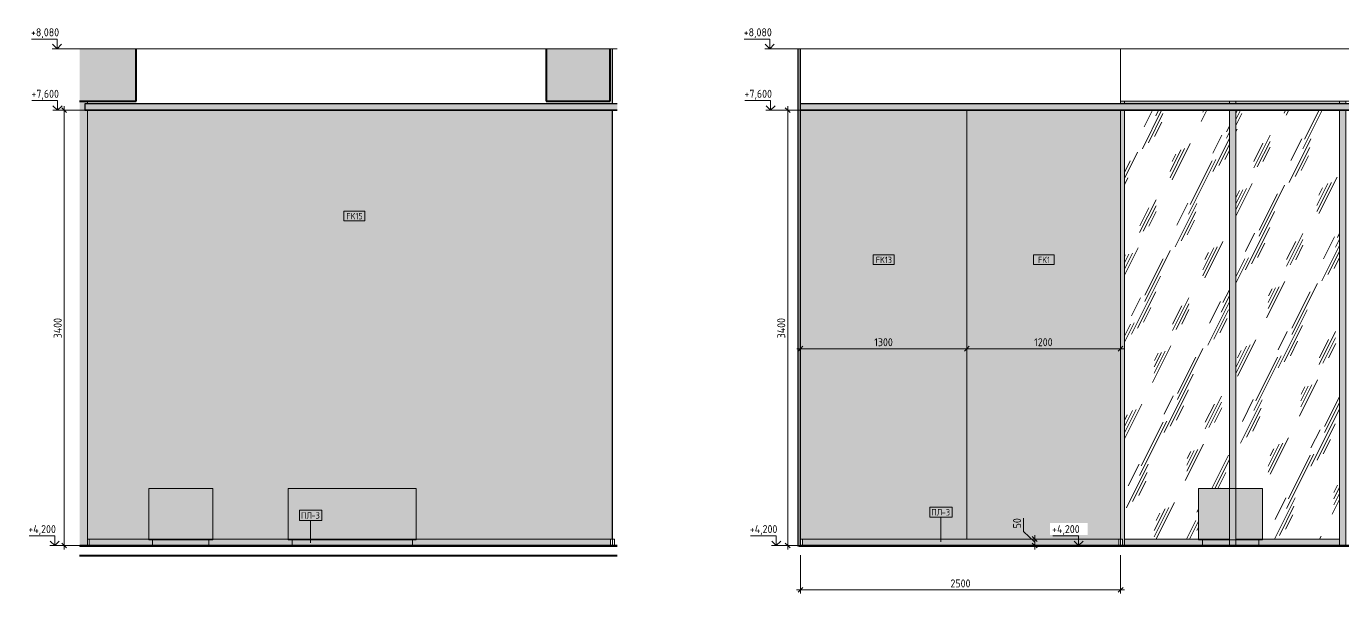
# Model space of a CAD drawing. Header units: millimetres. Extents: x -2711 to 60377, y -1987 to 15400.
# Drawn here: x 40632 to 50913, y 3824 to 8255 of the extents above; entities that cross this region are included whole.
import ezdxf

# ---------------------------------------------------------------- set-up
doc = ezdxf.new("R2010")
doc.units = ezdxf.units.MM
for name, color, linetype, lineweight in [('A-ANNO-DIMS', 7, 'Continuous', 9), ('A-ANNO-DIMS-25', 7, 'Continuous', 9), ('A-FLOR', 7, 'Continuous', 9), ('A-GENM', 7, 'Continuous', 9), ('A-GENM-IDEN', 7, 'Continuous', 9), ('A-GLAZ-CURT', 7, 'Continuous', 9), ('A-GLAZ-CWMG', 7, 'Continuous', 9), ('A-WALL-IDEN', 7, 'Continuous', 9), ('A-WALL-PATT', 7, 'Continuous', 9), ('G-ANNO-DIMS', 7, 'Continuous', 9), ('G-ANNO-DIMS-1', 7, 'Continuous', 20), ('I-WALL', 7, 'Continuous', 9), ('S-COLS', 7, 'Continuous', 9)]:
    doc.layers.add(name, color=color, linetype=linetype, lineweight=lineweight)
for name, color, linetype, lineweight, true_color in [('A-CLNG-1', 7, 'Continuous', 9, 0x787878), ('A-CLNG-FNSH-1', 7, 'Continuous', 30, 0x3c3c3c), ('A-FLOR-1', 7, 'Continuous', 9, 0x787878), ('A-FLOR-FNSH-1', 7, 'Continuous', 30, 0x3c3c3c), ('A-FLOR-FNSH-2', 7, 'Continuous', 40, 0x3c3c3c), ('A-FLOR-FNSH-3', 7, 'Continuous', 30, 0x767629), ('A-FLOR-MCUT-1', 7, 'Continuous', 9, 0x646464), ('A-WALL-5', 7, 'Continuous', 30, 0x3c3c3c), ('A-WALL-FNSH-3', 7, 'Continuous', 30, 0x3c3c3c), ('I-FURN-2', 7, 'Continuous', 9, 0xc0c0c0), ('I-FURN-5', 7, 'Continuous', 9, 0xacacac), ('I-FURN-6', 7, 'Continuous', 9, 0xc5c578), ('I-FURN-7', 7, 'Continuous', 9, 0xd3d386), ('I-FURN-8', 7, 'Continuous', 9, 0xe0e05d), ('I-WALL-1', 7, 'Continuous', 9, 0x787878)]:
    doc.layers.add(name, color=color, linetype=linetype, lineweight=lineweight, true_color=true_color)
doc.layers.add('I-FURN-3', color=7, linetype='Continuous', lineweight=9, true_color=0x7f7f7f, transparency=0.7)
doc.layers.add('I-FURN-4', color=2, linetype='Continuous', lineweight=9, true_color=0xffff00, transparency=0.7)
doc.styles.add('GOST Common_1', font='GOST_Common.ttf', dxfattribs={"height": 50})
doc.styles.add('GOST Common_2', font='GOST_Common.ttf', dxfattribs={"width": 0.9, "height": 50})
doc.styles.add('ISOCPEUR_1', font='isocpeur.ttf', dxfattribs={"width": 0.9, "height": 62.5})
doc.dimstyles.new('ISO-2_5_0_9К_БОЛЬШОЙ_1', dxfattribs={"dimscale": 304.8, "dimtxt": 62.248823, "dimasz": 0.123031, "dimexe": 0.098425, "dimexo": 0.246063, "dimgap": 0, "dimtad": 1, "dimdec": 0, "dimrnd": 10, "dimzin": 0, "dimdsep": 46, "dimtxsty": 'ISOCPEUR_1', "dimblk1": 'OBLIQUE', "dimblk2": 'OBLIQUE', "dimsah": 1, "dimcen": 0.09, "dimdle": 0.098425, "dimazin": 0, "dimtfac": 1, "dimtdec": 4, "dimtix": 1, "dimtmove": 0, "dimatfit": 3, "dimfxl": 1, "dimtvp": 1, "dimtolj": 1, "dimtzin": 0, "dimarcsym": 2})
doc.dimstyles.new('ISO-2_5_0_9К_БОЛЬШОЙ_2', dxfattribs={"dimscale": 304.8, "dimtxt": 62.248823, "dimasz": 0.123031, "dimexe": 0.098425, "dimexo": 0.246063, "dimgap": 0, "dimtad": 1, "dimdec": 0, "dimrnd": 10, "dimzin": 0, "dimdsep": 46, "dimtxsty": 'ISOCPEUR_1', "dimblk1": 'OBLIQUE', "dimblk2": 'OBLIQUE', "dimsah": 1, "dimcen": 0.09, "dimdle": 0.098425, "dimazin": 0, "dimtfac": 1, "dimtdec": 4, "dimtix": 1, "dimtmove": 1, "dimatfit": 3, "dimfxl": 1, "dimtvp": 1, "dimtolj": 1, "dimtzin": 0, "dimarcsym": 2})
pattern_1 = [(63.435, (63.5, 31.75), (-255.583, 766.747), [317.5, -190.5, 317.5, -190.5, -403.903]), (63.435, (63.5, 31.75), (-255.583, 766.747), [-1016, 127, -276.903]), (63.435, (47.6, 47.6), (-255.583, 766.747), [254, -317.5, 190.5, -190.5, -467.403]), (63.435, (47.6, 47.6), (-255.583, 766.747), [-952.5, 222.25, -245.153]), (63.435, (47.6, 95.25), (-255.583, 766.747), [190.5, -381, 127, -190.5, -530.903]), (63.435, (47.6, 95.25), (-255.583, 766.747), [-889, 285.75, -245.153]), (63.435, (95.25, 47.6), (-255.583, 766.747), [190.5, -381, 158.75, -6404.65]), (63.435, (142.9, 95.25), (-255.583, 766.747), [95.25, -476.25, 63.5, -6499.9]), (63.435, (63.5, 174.6), (-255.583, 766.747), [63.5, -476.25, 63.5, -254, -562.653]), (63.435, (63.5, 174.6), (-255.583, 766.747), [-857.25, 158.75, -403.903]), (63.435, (349.25, 127), (-255.583, 766.747), [317.5, -476.25, 381, -251.503]), (63.435, (349.25, 79.4), (-255.583, 766.747), [444.5, -317.5, 476.25, -188.003]), (63.435, (381, 95.25), (-255.583, 766.747), [508, -254, 381, -276.903]), (63.435, (428.6, 142.9), (-255.583, 766.747), [317.5, -444.5, 254, -403.903]), (63.435, (381, 238.1), (-255.583, 766.747), [158.75, -635, 190.5, -435.653]), (63.435, (476.25, 190.5), (-255.583, 766.747), [127, -635, 127, -530.903])]

# ---------------------------------------------------------------- blocks, each defined once
blk = doc.blocks.new('BSC_Колонна _Прямоугольная - 600х600-23286269-Развертка 2_58-3')
at = {"layer": 'S-COLS'}
blk.add_hatch(color=256, dxfattribs=at).paths.add_polyline_path([(-15040, 4195), (-15040, 4200), (-14980, 4200), (-14980, 7600), (-15000, 7600), (-15000, 7650), (-14980, 7650), (-14980, 7670), (-15040, 7670), (-15040, 4195)])
blk = doc.blocks.new('Плинтус - Плинтус темный _ст_школа_-32862041-Развертка 2_58-3')
at = {"layer": 'A-GENM'}
h = blk.add_hatch(color=256, dxfattribs=at)
h.paths.add_polyline_path([(-10972, 4200), (-10894, 4200), (-10894, 4250), (-12411, 4250), (-12411, 4245), (-12441, 4245), (-12441, 4200), (-11103, 4200)])
h.paths.add_polyline_path([(-14516, 4200), (-14471, 4200), (-14471, 4245), (-14501, 4245), (-14501, 4250), (-14965, 4250), (-14965, 4200)])
h.paths.add_polyline_path([(-14031, 4200), (-13381, 4200), (-13381, 4245), (-13411, 4245), (-13411, 4250), (-14001, 4250), (-14001, 4245), (-14031, 4245), (-14031, 4244)])
for p, q in [((-14980, 4200), (-14980, 4250)), ((-14980, 4250), (-14965, 4250)), ((-14965, 4250), (-14501, 4250)), ((-14965, 4250), (-14965, 4200)), ((-14501, 4250), (-14500, 4250)), ((-14500, 4250), (-14496, 4250)), ((-14496, 4250), (-14489, 4250)), ((-14489, 4250), (-14479, 4250)), ((-14479, 4250), (-14467, 4250)), ((-14467, 4250), (-14451, 4250)), ((-14451, 4250), (-14433, 4250)), ((-14433, 4250), (-14413, 4250)), ((-14413, 4250), (-14391, 4250)), ((-14390, 4250), (-14080, 4250)), ((-14080, 4250), (-14061, 4250)), ((-14060, 4250), (-14044, 4250)), ((-14043, 4250), (-14029, 4250)), ((-14029, 4250), (-14018, 4250)), ((-14018, 4250), (-14009, 4250)), ((-14009, 4250), (-14003, 4250)), ((-14003, 4250), (-14001, 4250)), ((-14001, 4250), (-13411, 4250)), ((-13411, 4250), (-13409, 4250)), ((-13409, 4250), (-13405, 4250)), ((-13405, 4250), (-13397, 4250)), ((-13397, 4250), (-13386, 4250)), ((-13386, 4250), (-13372, 4250)), ((-13372, 4250), (-13356, 4250)), ((-13356, 4250), (-13337, 4250)), ((-13336, 4250), (-13203, 4250)), ((-13203, 4250), (-12506, 4250)), ((-12505, 4250), (-12484, 4250)), ((-12484, 4250), (-12465, 4250)), ((-12465, 4250), (-12449, 4250)), ((-12448, 4250), (-12435, 4250)), ((-12435, 4250), (-12424, 4250)), ((-12424, 4250), (-12417, 4250)), ((-12417, 4250), (-12412, 4250)), ((-12412, 4250), (-12411, 4250)), ((-12411, 4250), (-10894, 4250)), ((-10894, 4250), (-10879, 4250)), ((-10894, 4200), (-10894, 4250)), ((-10879, 4250), (-10879, 4200))]:
    blk.add_line(p, q, dxfattribs=at)
blk = doc.blocks.new('Плинтус - Плинтус темный _ст_школа_-32862043-Развертка 2_58-3')
at = {"layer": 'A-GENM'}
for p, q in [((-10879, 4200), (-10879, 4250)), ((-10879, 4250), (-10864, 4250)), ((-10864, 4250), (-10864, 4200))]:
    blk.add_line(p, q, dxfattribs=at)
blk = doc.blocks.new('ПУФ_500 - 1_50б-32041553-Развертка 2_58-3')
at = {"layer": 'I-FURN-3'}
for points in [[(-14286, 4250), (-14231, 4250), (-14231, 4645), (-14501, 4645), (-14501, 4250), (-14287, 4250)], [(-14018, 4250), (-14001, 4250), (-14001, 4645), (-14231, 4645), (-14231, 4250), (-14018, 4250)], [(-14413, 4245), (-14231, 4245), (-14231, 4250), (-14501, 4250), (-14501, 4245), (-14427, 4245)], [(-14231, 4245), (-14001, 4245), (-14001, 4250), (-14231, 4250)]]:
    blk.add_hatch(color=256, dxfattribs=at).paths.add_polyline_path(points)
at = {"layer": 'I-FURN-4'}
for points in [[(-14374, 4200), (-14233, 4200), (-14233, 4245), (-14471, 4245), (-14471, 4200), (-14376, 4200)], [(-14105, 4200), (-14031, 4200), (-14031, 4245), (-14233, 4245), (-14233, 4200), (-14117, 4200)], [(-14233, 4195), (-14233, 4200), (-14471, 4200), (-14471, 4195), (-14253, 4195)], [(-14056, 4195), (-14031, 4195), (-14031, 4200), (-14233, 4200), (-14233, 4195), (-14056, 4195)]]:
    blk.add_hatch(color=256, dxfattribs=at).paths.add_polyline_path(points)
at = {"layer": 'I-FURN-2'}
for p, q in [((-14501, 4645), (-14501, 4245)), ((-14501, 4645), (-14231, 4645)), ((-14231, 4645), (-14001, 4645)), ((-14001, 4245), (-14001, 4645)), ((-14231, 4245), (-14501, 4245)), ((-14471, 4245), (-14471, 4195)), ((-14001, 4245), (-14231, 4245)), ((-14031, 4195), (-14031, 4245)), ((-14233, 4195), (-14471, 4195)), ((-14031, 4195), (-14233, 4195))]:
    blk.add_line(p, q, dxfattribs=at)
at = {"layer": 'I-FURN-5'}
for p, q in [((-14271, 4645), (-14501, 4645)), ((-14035, 4645), (-14271, 4645)), ((-14001, 4645), (-14035, 4645)), ((-14501, 4245), (-14473, 4245)), ((-14473, 4245), (-14471, 4245)), ((-14471, 4245), (-14467, 4245)), ((-14467, 4245), (-14258, 4245)), ((-14258, 4245), (-14233, 4245)), ((-14233, 4245), (-14031, 4245)), ((-14031, 4245), (-14001, 4245))]:
    blk.add_line(p, q, dxfattribs=at)
at = {"layer": 'I-FURN-6'}
for p, q in [((-14471, 4245), (-14467, 4245)), ((-14467, 4245), (-14471, 4245)), ((-14467, 4245), (-14352, 4245)), ((-14269, 4245), (-14467, 4245)), ((-14352, 4245), (-14271, 4245)), ((-14271, 4245), (-14031, 4245)), ((-14149, 4245), (-14269, 4245)), ((-14031, 4245), (-14149, 4245))]:
    blk.add_line(p, q, dxfattribs=at)
at = {"layer": 'I-FURN-7'}
for p, q in [((-14471, 4195), (-14457, 4195)), ((-14044, 4195), (-14031, 4195))]:
    blk.add_line(p, q, dxfattribs=at)
blk = doc.blocks.new('ПУФ2 - 1_52б-25464744-Развертка 2_58-3')
at = {"layer": 'I-FURN-3'}
for points in [[(-13064, 4250), (-12870, 4250), (-12870, 4645), (-13411, 4645), (-13411, 4250), (-13064, 4250)], [(-12484, 4250), (-12411, 4250), (-12411, 4645), (-12870, 4645), (-12870, 4250), (-12484, 4250)], [(-13215, 4245), (-12870, 4245), (-12870, 4250), (-13411, 4250), (-13411, 4245), (-13235, 4245)], [(-12416, 4245), (-12411, 4245), (-12411, 4250), (-12870, 4250), (-12870, 4245), (-12417, 4245)]]:
    blk.add_hatch(color=256, dxfattribs=at).paths.add_polyline_path(points)
at = {"layer": 'I-FURN-4'}
for points in [[(-12910, 4200), (-12873, 4200), (-12873, 4245), (-13381, 4245), (-13381, 4200), (-12914, 4200)], [(-12831, 4200), (-12441, 4200), (-12441, 4245), (-12873, 4245), (-12873, 4200), (-12836, 4200)], [(-12910, 4195), (-12873, 4195), (-12873, 4200), (-13381, 4200), (-13381, 4195), (-12941, 4195)], [(-12530, 4195), (-12441, 4195), (-12441, 4200), (-12873, 4200), (-12873, 4195), (-12547, 4195)]]:
    blk.add_hatch(color=256, dxfattribs=at).paths.add_polyline_path(points)
at = {"layer": 'I-FURN-2'}
for p, q in [((-13411, 4645), (-13411, 4245)), ((-13411, 4645), (-12870, 4645)), ((-12870, 4645), (-12411, 4645)), ((-12411, 4245), (-12411, 4645)), ((-12870, 4245), (-13411, 4245)), ((-13381, 4245), (-13381, 4195)), ((-12411, 4245), (-12870, 4245)), ((-12441, 4195), (-12441, 4245)), ((-12873, 4195), (-13381, 4195)), ((-12441, 4195), (-12873, 4195))]:
    blk.add_line(p, q, dxfattribs=at)
at = {"layer": 'I-FURN-5'}
for p, q in [((-13410, 4645), (-13411, 4645)), ((-13029, 4645), (-13409, 4645)), ((-12991, 4645), (-13029, 4645)), ((-12952, 4645), (-12991, 4645)), ((-12413, 4645), (-12952, 4645)), ((-12411, 4645), (-12412, 4645)), ((-13411, 4245), (-13410, 4245)), ((-13409, 4245), (-13381, 4245)), ((-13381, 4245), (-13290, 4245)), ((-13290, 4245), (-12910, 4245)), ((-12910, 4245), (-12873, 4245)), ((-12873, 4245), (-12530, 4245)), ((-12530, 4245), (-12441, 4245)), ((-12441, 4245), (-12413, 4245)), ((-12412, 4245), (-12411, 4245))]:
    blk.add_line(p, q, dxfattribs=at)
at = {"layer": 'I-FURN-6'}
for p, q in [((-13381, 4245), (-13291, 4245)), ((-13380, 4245), (-13381, 4245)), ((-13381, 4245), (-13381, 4245)), ((-13291, 4245), (-13380, 4245)), ((-13290, 4245), (-12952, 4245)), ((-12949, 4245), (-13290, 4245)), ((-12952, 4245), (-12910, 4245)), ((-12912, 4245), (-12949, 4245)), ((-12910, 4245), (-12912, 4245)), ((-12910, 4245), (-12651, 4245)), ((-12530, 4245), (-12910, 4245)), ((-12651, 4245), (-12530, 4245)), ((-12530, 4245), (-12441, 4245)), ((-12443, 4245), (-12530, 4245)), ((-12441, 4245), (-12442, 4245))]:
    blk.add_line(p, q, dxfattribs=at)
at = {"layer": 'I-FURN-7'}
for p, q in [((-13381, 4195), (-13380, 4195)), ((-13380, 4195), (-13340, 4195)), ((-12482, 4195), (-12443, 4195)), ((-12442, 4195), (-12441, 4195))]:
    blk.add_line(p, q, dxfattribs=at)
at = {"layer": 'I-FURN-8'}
blk.add_line((-13381, 4195), (-13381, 4195), dxfattribs=at)
blk = doc.blocks.new('Системная панель - Стекло - 40мм-23997895-Развертка 2_58-4')
at = {"layer": 'A-GLAZ-CURT'}
h = blk.add_hatch(dxfattribs=at)
h.set_pattern_fill('FP_21', color=256, style=0, pattern_type=2)
h.set_pattern_definition(pattern_1)
h.paths.add_polyline_path([(6810, 4250), (7389, 4250), (7389, 4645), (7630, 4645), (7630, 7600), (6810, 7600), (6810, 5166)])
blk = doc.blocks.new('Прямоугольный импост - Импост структурный с накладкой - 160мм-23771928-Развертка 2_58-4')
at = {"layer": 'A-GLAZ-CWMG'}
blk.add_hatch(color=256, dxfattribs=at).paths.add_polyline_path([(6810, 4200), (7419, 4200), (7419, 4245), (7389, 4245), (7389, 4250), (6810, 4250), (6810, 4240)])
for p, q in [((6810, 4200), (6810, 4250)), ((7389, 4250), (6810, 4250)), ((7390, 4250), (7389, 4250)), ((7401, 4250), (7390, 4250)), ((7410, 4250), (7401, 4250)), ((7423, 4250), (7411, 4250)), ((7439, 4250), (7423, 4250)), ((7457, 4250), (7439, 4250)), ((7477, 4250), (7457, 4250)), ((7499, 4250), (7477, 4250)), ((7630, 4250), (7500, 4250)), ((7630, 4250), (7630, 4245)), ((7630, 4245), (7630, 4200))]:
    blk.add_line(p, q, dxfattribs=at)
blk = doc.blocks.new('Прямоугольный импост - Импост структурный с накладкой - 160мм-23997897-Развертка 2_58-4')
at = {"layer": 'A-GLAZ-CWMG'}
h = blk.add_hatch(color=256, dxfattribs=at)
h.paths.add_polyline_path([(6796, 4200), (6810, 4200), (6810, 7600), (6781, 7600), (6781, 4250), (6796, 4250)])
h.paths.add_polyline_path([(6810, 7650), (6810, 7670), (6781, 7670), (6781, 7650), (6800, 7650)])
for p, q in [((6810, 7650), (6810, 7670)), ((6810, 4200), (6810, 7600))]:
    blk.add_line(p, q, dxfattribs=at)
blk = doc.blocks.new('Прямоугольный импост - Импост структурный с накладкой - 160мм-23771910-Развертка 2_58-4')
at = {"layer": 'A-GLAZ-CWMG'}
blk.add_hatch(color=256, dxfattribs=at).paths.add_polyline_path([(12790, 7650), (12790, 7670), (11980, 7670), (11980, 7650)])
for p, q in [((11980, 7650), (11980, 7670)), ((12790, 7670), (12790, 7650))]:
    blk.add_line(p, q, dxfattribs=at)
blk = doc.blocks.new('Прямоугольный импост - Импост структурный с накладкой - 160мм-23997894-Развертка 2_58-4')
at = {"layer": 'A-GLAZ-CWMG'}
h = blk.add_hatch(color=256, dxfattribs=at)
h.paths.add_polyline_path([(12800, 4200), (12840, 4200), (12840, 7600), (12790, 7600), (12790, 4200)])
h.paths.add_polyline_path([(12800, 7650), (12840, 7650), (12840, 7670), (12790, 7670), (12790, 7650)])
for p, q in [((12790, 7670), (12790, 7650)), ((12840, 7670), (12840, 7650)), ((12790, 7600), (12790, 4200)), ((12840, 7600), (12840, 4200))]:
    blk.add_line(p, q, dxfattribs=at)
blk = doc.blocks.new('Системная панель - Стекло - 40мм-V14-Развертка 2_58-4')
at = {"layer": 'A-GLAZ-CURT'}
h = blk.add_hatch(dxfattribs=at)
h.set_pattern_fill('FP_21', color=256, style=0, pattern_type=2)
h.set_pattern_definition(pattern_1)
h.paths.add_polyline_path([(7889, 4250), (8490, 4250), (8490, 7600), (7680, 7600), (7680, 4645), (7889, 4645)])
blk = doc.blocks.new('Прямоугольный импост - Импост структурный с накладкой - 160мм-V15-Развертка 2_58-4')
at = {"layer": 'A-GLAZ-CWMG'}
blk.add_hatch(color=256, dxfattribs=at).paths.add_polyline_path([(8490, 4200), (8490, 4250), (7889, 4250), (7889, 4245), (7859, 4245), (7859, 4200)])
for p, q in [((7680, 4245), (7680, 4250)), ((7810, 4250), (7680, 4250)), ((7680, 4200), (7680, 4245)), ((7829, 4250), (7810, 4250)), ((7846, 4250), (7830, 4250)), ((7861, 4250), (7846, 4250)), ((7872, 4250), (7861, 4250)), ((7881, 4250), (7872, 4250)), ((7886, 4250), (7881, 4250)), ((7889, 4250), (7886, 4250)), ((8490, 4250), (7889, 4250)), ((8490, 4250), (8490, 4200))]:
    blk.add_line(p, q, dxfattribs=at)
blk = doc.blocks.new('Прямоугольный импост - Импост структурный с накладкой - 160мм-23771929-Развертка 2_58-4')
at = {"layer": 'A-GLAZ-CWMG'}
blk.add_hatch(color=256, dxfattribs=at).paths.add_polyline_path([(7630, 7650), (7630, 7670), (6810, 7670), (6810, 7650)])
for p, q in [((6810, 7650), (6810, 7670)), ((7630, 7670), (7630, 7650))]:
    blk.add_line(p, q, dxfattribs=at)
blk = doc.blocks.new('Прямоугольный импост - Импост структурный с накладкой - 160мм-V10-Развертка 2_58-4')
at = {"layer": 'A-GLAZ-CWMG'}
h = blk.add_hatch(color=256, dxfattribs=at)
h.paths.add_polyline_path([(11089, 4645), (11120, 4645), (11120, 7600), (11070, 7600), (11070, 4645), (11080, 4645)])
h.paths.add_polyline_path([(11110, 7650), (11120, 7650), (11120, 7670), (11070, 7670), (11070, 7650), (11080, 7650)])
for p, q in [((11070, 7670), (11070, 7650)), ((11120, 7670), (11120, 7650)), ((11070, 7600), (11070, 4645)), ((11120, 7600), (11120, 4645)), ((11070, 4645), (11070, 4245)), ((11120, 4645), (11120, 4245)), ((11070, 4245), (11070, 4200)), ((11120, 4245), (11120, 4200))]:
    blk.add_line(p, q, dxfattribs=at)
blk = doc.blocks.new('Плинтус - Плинтус темный _ст_школа_-32862035-Развертка 2_58-4')
at = {"layer": 'A-GENM'}
for p, q in [((4296, 4250), (4281, 4250)), ((4281, 4250), (4281, 4200)), ((4296, 4200), (4296, 4250)), ((4281, 4200), (4296, 4200))]:
    blk.add_line(p, q, dxfattribs=at)
blk = doc.blocks.new('Плинтус - Плинтус темный _ст_школа_-32862037-Развертка 2_58-4')
at = {"layer": 'A-GENM'}
blk.add_hatch(color=256, dxfattribs=at).paths.add_polyline_path([(6622, 4200), (6766, 4200), (6766, 4250), (4296, 4250), (4296, 4200), (5580, 4200)])
for p, q in [((4296, 4250), (6766, 4250)), ((6766, 4250), (6781, 4250)), ((6766, 4200), (6766, 4250)), ((6781, 4250), (6781, 4200))]:
    blk.add_line(p, q, dxfattribs=at)
blk = doc.blocks.new('Плинтус - Плинтус темный _ст_школа_-32862039-Развертка 2_58-4')
at = {"layer": 'A-GENM'}
for p, q in [((6781, 4200), (6781, 4250)), ((6781, 4250), (6796, 4250)), ((6796, 4250), (6796, 4200))]:
    blk.add_line(p, q, dxfattribs=at)
blk = doc.blocks.new('ПУФ_500 - 1_50б-V20-Развертка 2_58-4')
at = {"layer": 'I-FURN-3'}
for points in [[(7389, 4250), (7390, 4250), (7390, 4645), (7389, 4645)], [(7807, 4245), (7889, 4245), (7889, 4250), (7680, 4250), (7680, 4645), (7630, 4645), (7630, 4250), (7390, 4250), (7390, 4245), (7804, 4245)], [(7390, 4245), (7390, 4250), (7389, 4250), (7389, 4245)]]:
    blk.add_hatch(color=256, dxfattribs=at).paths.add_polyline_path(points)
h = blk.add_hatch(color=256, dxfattribs=at)
h.paths.add_polyline_path([(7810, 4250), (7889, 4250), (7889, 4645), (7680, 4645), (7680, 4250), (7804, 4250)])
h.paths.add_polyline_path([(7390, 4250), (7630, 4250), (7630, 4645), (7390, 4645)])
at = {"layer": 'I-FURN-4'}
for points in [[(7420, 4200), (7420, 4245), (7419, 4245), (7419, 4200), (7420, 4200)], [(7659, 4200), (7859, 4200), (7859, 4245), (7420, 4245), (7420, 4200), (7657, 4200)], [(7419, 4195), (7420, 4195), (7420, 4200), (7419, 4200), (7419, 4197)], [(7859, 4195), (7859, 4200), (7420, 4200), (7420, 4195), (7857, 4195)]]:
    blk.add_hatch(color=256, dxfattribs=at).paths.add_polyline_path(points)
at = {"layer": 'I-FURN-2'}
for p, q in [((7389, 4645), (7389, 4245)), ((7389, 4645), (7390, 4645)), ((7390, 4645), (7889, 4645)), ((7889, 4245), (7889, 4645)), ((7390, 4245), (7389, 4245)), ((7889, 4245), (7390, 4245)), ((7419, 4245), (7419, 4195)), ((7859, 4195), (7859, 4245)), ((7420, 4195), (7419, 4195)), ((7859, 4195), (7420, 4195))]:
    blk.add_line(p, q, dxfattribs=at)
at = {"layer": 'I-FURN-5'}
for p, q in [((7888, 4645), (7389, 4645)), ((7889, 4645), (7888, 4645)), ((7389, 4245), (7419, 4245)), ((7419, 4245), (7420, 4245)), ((7420, 4245), (7423, 4245)), ((7423, 4245), (7859, 4245)), ((7859, 4245), (7888, 4245)), ((7888, 4245), (7889, 4245))]:
    blk.add_line(p, q, dxfattribs=at)
at = {"layer": 'I-FURN-6'}
for p, q in [((7419, 4245), (7423, 4245)), ((7421, 4245), (7419, 4245)), ((7423, 4245), (7421, 4245)), ((7423, 4245), (7537, 4245)), ((7740, 4245), (7423, 4245)), ((7538, 4245), (7859, 4245)), ((7858, 4245), (7741, 4245)), ((7859, 4245), (7858, 4245))]:
    blk.add_line(p, q, dxfattribs=at)
at = {"layer": 'I-FURN-7'}
for p, q in [((7419, 4195), (7465, 4195)), ((7813, 4195), (7858, 4195)), ((7858, 4195), (7859, 4195))]:
    blk.add_line(p, q, dxfattribs=at)
blk = doc.blocks.new('Высотные отметки - Стрелка_Верх-17668718-Развертка 2_58-3')
at = {"layer": 'G-ANNO-DIMS'}
for p, q in [((-15216, 8155), (-15416, 8155)), ((-15216, 8080), (-15216, 8155)), ((-15179, 8080), (-15254, 8080))]:
    blk.add_line(p, q, dxfattribs=at)
at = {"layer": 'G-ANNO-DIMS-1'}
for q in [(-15252, 8115), (-15181, 8115)]:
    blk.add_line((-15216, 8080), q, dxfattribs=at)
blk = doc.blocks.new('М_стена_0001 - Типоразмер_без рамки-25382661-Развертка 2_58-3')
at = {"layer": 'A-WALL-IDEN'}
for p, q in [((-12814, 6811), (-12977, 6811)), ((-12977, 6811), (-12977, 6736)), ((-12814, 6736), (-12814, 6811)), ((-12977, 6736), (-12814, 6736))]:
    blk.add_line(p, q, dxfattribs=at)
blk = doc.blocks.new('Mark Reiling - Mark Reiling-26174330-Развертка 2_58-3')
at = {"layer": 'A-GENM-IDEN'}
for p, q in [((-13323, 4475), (-13323, 4396)), ((-13323, 4475), (-13150, 4475)), ((-13150, 4475), (-13323, 4475)), ((-13323, 4475), (-13323, 4396)), ((-13150, 4396), (-13150, 4475)), ((-13150, 4396), (-13150, 4475)), ((-13323, 4396), (-13150, 4396)), ((-13323, 4396), (-13150, 4396))]:
    blk.add_line(p, q, dxfattribs=at)
blk = doc.blocks.new('DIMBLOCK39-Развертка 2_58-3')
at = {"layer": 'A-ANNO-DIMS-25', "lineweight": 20}
for p, q in [((40927, 7600), (40909, 7619)), ((40927, 7600), (40946, 7581)), ((40927, 4200), (40909, 4219)), ((40927, 4200), (40946, 4181))]:
    blk.add_line(p, q, dxfattribs=at)
at = {"layer": 'A-ANNO-DIMS-25'}
for p, q in [((40927, 4170), (40927, 7630)), ((41014, 7600), (40897, 7600)), ((40927, 7600), (40974, 7600)), ((40969, 4200), (40897, 4200)), ((40927, 4200), (40974, 4200))]:
    blk.add_line(p, q, dxfattribs=at)
at = {"layer": 'A-ANNO-DIMS-25', "color": 0, "insert": (40846, 5818), "char_height": 62.5, "width": 196.8, "attachment_point": 1, "rotation": 90, "line_spacing_factor": 1.149209, "style": 'ISOCPEUR_1'}
blk.add_mtext('3400', dxfattribs=at)
blk = doc.blocks.new('_Oblique')
at = {"color": 0, "linetype": 'ByBlock', "lineweight": -2}
blk.add_line((-0.5, -0.5), (0.5, 0.5), dxfattribs=at)
blk = doc.blocks.new('Высотные отметки - Стрелка_Верх-17668718-Развертка 2_58-4')
at = {"layer": 'G-ANNO-DIMS'}
for p, q in [((4040, 8155), (3840, 8155)), ((4040, 8080), (4040, 8155)), ((4078, 8080), (4003, 8080))]:
    blk.add_line(p, q, dxfattribs=at)
at = {"layer": 'G-ANNO-DIMS-1'}
for q in [(4005, 8115), (4076, 8115)]:
    blk.add_line((4040, 8080), q, dxfattribs=at)
blk = doc.blocks.new('DIMBLOCK40-Развертка 2_58-4')
at = {"layer": 'A-ANNO-DIMS-25'}
for p, q in [((46678, 4125), (46678, 3824)), ((46678, 3854), (46678, 4120)), ((49179, 4125), (49179, 3824)), ((49179, 3854), (49179, 4120)), ((46648, 3854), (49209, 3854))]:
    blk.add_line(p, q, dxfattribs=at)
at = {"layer": 'A-ANNO-DIMS-25', "lineweight": 20}
for p, q in [((46678, 3854), (46660, 3835)), ((46678, 3854), (46697, 3873)), ((49179, 3854), (49161, 3835)), ((49179, 3854), (49198, 3873))]:
    blk.add_line(p, q, dxfattribs=at)
at = {"layer": 'A-ANNO-DIMS-25', "color": 0, "insert": (47850, 3935), "char_height": 62.5, "width": 189.62, "attachment_point": 1, "line_spacing_factor": 1.149209, "style": 'ISOCPEUR_1'}
blk.add_mtext('2500', dxfattribs=at)
blk = doc.blocks.new('М_стена_0001 - Типоразмер_без рамки-25382661-Развертка 2_58-4')
at = {"layer": 'A-WALL-IDEN'}
for p, q in [((6262, 6469), (6099, 6469)), ((6099, 6469), (6099, 6394)), ((6099, 6394), (6262, 6394)), ((6262, 6394), (6262, 6469))]:
    blk.add_line(p, q, dxfattribs=at)
blk = doc.blocks.new('Mark Reiling - Mark Reiling-26174330-Развертка 2_58-4')
at = {"layer": 'A-GENM-IDEN'}
for p, q in [((5290, 4499), (5290, 4420)), ((5290, 4499), (5464, 4499)), ((5464, 4499), (5290, 4499)), ((5290, 4499), (5290, 4420)), ((5464, 4420), (5464, 4499)), ((5464, 4420), (5464, 4499)), ((5290, 4420), (5464, 4420)), ((5290, 4420), (5464, 4420))]:
    blk.add_line(p, q, dxfattribs=at)
blk = doc.blocks.new('DIMBLOCK41-Развертка 2_58-4')
at = {"layer": 'A-ANNO-DIMS-25'}
for p, q in [((47978, 5786), (47978, 5707)), ((47978, 5737), (47978, 5786)), ((49178, 5786), (49178, 5707)), ((49178, 5737), (49178, 5786)), ((49208, 5737), (47978, 5737))]:
    blk.add_line(p, q, dxfattribs=at)
at = {"layer": 'A-ANNO-DIMS-25', "lineweight": 20}
for p, q in [((47978, 5737), (47959, 5719)), ((47978, 5737), (47997, 5756)), ((49178, 5737), (49160, 5719)), ((49178, 5737), (49197, 5756))]:
    blk.add_line(p, q, dxfattribs=at)
at = {"layer": 'A-ANNO-DIMS-25', "color": 0, "insert": (48504, 5819), "char_height": 62.5, "width": 176.69, "attachment_point": 1, "line_spacing_factor": 1.149209, "style": 'ISOCPEUR_1'}
blk.add_mtext('1200', dxfattribs=at)
blk = doc.blocks.new('DIMBLOCK42-Развертка 2_58-4')
at = {"layer": 'A-ANNO-DIMS-25'}
for p, q in [((46679, 5786), (46679, 5707)), ((46679, 5737), (46679, 5786)), ((47978, 5786), (47978, 5707)), ((47978, 5737), (47978, 5786)), ((47978, 5737), (46649, 5737))]:
    blk.add_line(p, q, dxfattribs=at)
at = {"layer": 'A-ANNO-DIMS-25', "lineweight": 20}
for p, q in [((46679, 5737), (46661, 5719)), ((46679, 5737), (46698, 5756)), ((47978, 5737), (47959, 5719)), ((47978, 5737), (47997, 5756))]:
    blk.add_line(p, q, dxfattribs=at)
at = {"layer": 'A-ANNO-DIMS-25', "color": 0, "insert": (47255, 5819), "char_height": 62.5, "width": 176.69, "attachment_point": 1, "line_spacing_factor": 1.149209, "style": 'ISOCPEUR_1'}
blk.add_mtext('1300', dxfattribs=at)
blk = doc.blocks.new('DIMBLOCK43-Развертка 2_58-4')
at = {"layer": 'A-ANNO-DIMS-25'}
for p, q in [((48420, 4413), (48420, 4309)), ((48420, 4309), (48508, 4225)), ((48459, 4250), (48538, 4250)), ((48508, 4250), (48459, 4250)), ((48508, 4280), (48508, 4170)), ((48459, 4200), (48538, 4200)), ((48508, 4200), (48459, 4200))]:
    blk.add_line(p, q, dxfattribs=at)
at = {"layer": 'A-ANNO-DIMS-25', "lineweight": 20}
for p, q in [((48508, 4250), (48489, 4269)), ((48508, 4200), (48489, 4219)), ((48508, 4250), (48526, 4231)), ((48508, 4200), (48526, 4181))]:
    blk.add_line(p, q, dxfattribs=at)
at = {"layer": 'A-ANNO-DIMS-25', "color": 0, "insert": (48339, 4334), "char_height": 62.5, "width": 94.81, "attachment_point": 1, "rotation": 90, "line_spacing_factor": 1.149209, "style": 'ISOCPEUR_1'}
blk.add_mtext('50', dxfattribs=at)
blk = doc.blocks.new('DIMBLOCK44-Развертка 2_58-4')
at = {"layer": 'A-ANNO-DIMS-25', "lineweight": 20}
for p, q in [((46579, 7600), (46560, 7619)), ((46579, 7600), (46597, 7581)), ((46579, 4200), (46560, 4219)), ((46579, 4200), (46597, 4181))]:
    blk.add_line(p, q, dxfattribs=at)
at = {"layer": 'A-ANNO-DIMS-25'}
for p, q in [((46579, 7630), (46579, 4170)), ((46604, 7600), (46549, 7600)), ((46579, 7600), (46583, 7600)), ((46593, 4200), (46549, 4200)), ((46579, 4200), (46583, 4200))]:
    blk.add_line(p, q, dxfattribs=at)
at = {"layer": 'A-ANNO-DIMS-25', "color": 0, "insert": (46497, 5818), "char_height": 62.5, "width": 196.8, "attachment_point": 1, "rotation": 90, "line_spacing_factor": 1.149209, "style": 'ISOCPEUR_1'}
blk.add_mtext('3400', dxfattribs=at)

msp = doc.modelspace()

# ---------------------------------------------------------------- hatches: boundary and pattern name
at = {"layer": 'A-CLNG-1'}
for points in [[(44683.4, 7600), (45248, 7600), (45248, 7650), (41089, 7650), (41089, 7600), (44198.2, 7600)], [(55317.5, 7600), (56072.5, 7600), (56072.5, 7650), (46679.3, 7650), (46679.3, 7600), (55228.3, 7600)]]:
    msp.add_hatch(color=256, dxfattribs=at).paths.add_polyline_path(points)
at = {"layer": 'A-FLOR'}
msp.add_hatch(color=256, dxfattribs=at).paths.add_polyline_path([(45225, 4200), (45248, 4200), (45248, 4202), (45225, 4202), (45225, 4200.7)])
at = {"layer": 'A-FLOR-1'}
h = msp.add_hatch(dxfattribs=at)
h.set_pattern_fill('FP_24', color=256, style=0, pattern_type=2)
h.set_pattern_definition([(45, (45022.882, 0), (-14.25598, 14.25598), []), (45, (45037.138, 0), (-14.25598, 14.25598), [25.202, -5.04, 0.8382, -4.202])])
h.paths.add_polyline_path([(41048.5, 7670), (41489, 7670), (41489, 8080), (41048.5, 8080), (41048.5, 7971)])
h.paths.add_polyline_path([(45191.2, 7670), (45191.2, 8080), (44691.2, 8080), (44691.2, 7670), (44757, 7670)])
at = {"layer": 'A-WALL-PATT'}
for points in [[(45209, 4250), (45209, 7600), (41109, 7600), (41109, 4250), (41588.3, 4250), (41588.3, 4645), (42088.1, 4645), (42088.1, 4250), (42678, 4250), (42678, 4645), (43678, 4645), (43678, 4250), (45195, 4250)], [(46679.3, 4250), (47977.8, 4250), (47977.8, 7600), (46679.3, 7600)], [(49179.3, 4250), (49179.3, 7600), (47977.8, 7600), (47977.8, 4250), (49178.3, 4250)]]:
    msp.add_hatch(color=256, dxfattribs=at).paths.add_polyline_path(points)
at = {"layer": 'I-WALL'}
msp.add_hatch(color=256, dxfattribs=at).paths.add_polyline_path([(46658.3, 4195), (46668.3, 4195.2), (46668.3, 4200), (46658.3, 4200)])
at = {"layer": 'I-WALL-1'}
h = msp.add_hatch(dxfattribs=at)
h.set_pattern_fill('FP_26', color=256, style=0, pattern_type=2)
h.set_pattern_definition([(0, (42398.2615, 0), (30.48, 7.62), [2.515, -20.345, 2.515, -20.345, -121.92]), (0, (42398.2615, 0), (30.48, 7.62), [-45.72, 2.515, -43.205, 2.515, -20.345, -53.34]), (0, (42398.2615, 0), (30.48, 7.62), [-114.3, 2.515, -12.725, 2.515, -35.585]), (120, (42409.6915, 3.81), (-21.8391136, 22.586454), [2.515, -20.345, 2.515, -20.345, -121.92]), (120, (42409.6915, 3.81), (-21.8391136, 22.586454), [-45.72, 2.515, -43.205, 2.515, -20.345, -53.34]), (120, (42409.6915, 3.81), (-21.8391136, 22.586454), [-114.3, 2.515, -12.725, 2.515, -35.585]), (240, (42413.5015, 19.05), (-8.6408864, -30.206454), [2.515, -20.345, 2.515, -20.345, -121.92]), (240, (42413.5015, 19.05), (-8.6408864, -30.206454), [-45.72, 2.515, -43.205, 2.515, -20.345, -53.34]), (240, (42413.5015, 19.05), (-8.6408864, -30.206454), [-114.3, 2.515, -12.725, 2.515, -35.585])])
h.paths.add_polyline_path([(46658.3, 4200), (46678.3, 4200), (46678.3, 8080), (46658.3, 8080)])

# ---------------------------------------------------------------- linework, layer by layer
at = {"layer": 'A-CLNG-FNSH-1'}
for p, q in [((45248, 7650), (41089, 7650)), ((41089, 7650), (41089, 7600)), ((56072.5, 7650), (46679.3, 7650)), ((45248, 7601), (41089, 7601)), ((41089, 7600), (45248, 7600)), ((56072.5, 7601), (46679.3, 7601)), ((46679.3, 7600), (56072.5, 7600))]:
    msp.add_line(p, q, dxfattribs=at)
at = {"layer": 'A-FLOR'}
for p, q in [((41489, 8080), (44691.2, 8080)), ((45191.2, 8080), (45248, 8080)), ((46658, 8080), (56108.3, 8080)), ((56088.5, 7670), (49179.2, 7670)), ((41049, 4195), (41048.5, 4195)), ((45225, 4202), (45248, 4202)), ((46668.3, 4195), (46658.3, 4195))]:
    msp.add_line(p, q, dxfattribs=at)
at = {"layer": 'A-FLOR-FNSH-1'}
for p, q in [((41618.3, 4200), (41049, 4200)), ((41049, 4200), (41049, 4195)), ((41049, 4195), (45248, 4195)), ((42708, 4200), (42056.2, 4200)), ((45248, 4200), (43646.8, 4200)), ((46668.3, 4200), (46668.3, 4195)), ((46668.3, 4195), (56108.3, 4195)), ((49817.9, 4200), (46678.3, 4200)), ((56108.3, 4200), (50257.2, 4200))]:
    msp.add_line(p, q, dxfattribs=at)
at = {"layer": 'A-FLOR-FNSH-2'}
for p, q in [((41489, 7670), (41489, 8080)), ((44691.2, 8080), (44691.2, 7670)), ((45191.2, 7670), (45191.2, 8080)), ((41048.5, 7670), (41489, 7670)), ((44691.2, 7670), (45191.2, 7670)), ((45248, 4120), (41048.5, 4120))]:
    msp.add_line(p, q, dxfattribs=at)
at = {"layer": 'A-FLOR-FNSH-3'}
for p, q in [((42055.9, 4200), (41618.4, 4200)), ((43646.7, 4200), (42708.2, 4200)), ((50256.9, 4200), (49818, 4200))]:
    msp.add_line(p, q, dxfattribs=at)
at = {"layer": 'A-FLOR-MCUT-1'}
for p, q in [((41048.5, 8080), (41489, 8080)), ((44691.2, 8080), (45191.2, 8080))]:
    msp.add_line(p, q, dxfattribs=at)
at = {"layer": 'A-GENM-IDEN'}
for p, q in [((42852.8, 4221.7), (42852.8, 4395.1)), ((47775.1, 4229.9), (47775.1, 4419.4))]:
    msp.add_line(p, q, dxfattribs=at)
at = {"layer": 'A-WALL-5'}
for p, q in [((46658.3, 8080.2), (46658.3, 4200)), ((46678.3, 4200), (46678.3, 8080.2)), ((46658.3, 4200), (46678.3, 4200))]:
    msp.add_line(p, q, dxfattribs=at)
at = {"layer": 'A-WALL-FNSH-3'}
msp.add_line((46679.3, 4200), (46679.3, 8080.2), dxfattribs=at)
at = {"layer": 'G-ANNO-DIMS'}
for p, q in [((41203.2, 8080), (40872.5, 8080)), ((46728.6, 8080), (46438.7, 8080)), ((41666.1, 7600), (40876, 7600)), ((46753.7, 7600), (46444.9, 7600)), ((41184.2, 4200), (40854.3, 4200)), ((46746.3, 4200), (46489.2, 4200)), ((49164.6, 4200), (48850.4, 4200))]:
    msp.add_line(p, q, dxfattribs=at)
at = {"layer": 'I-WALL'}
for p, q in [((45209, 7650), (45209, 8080)), ((45210, 8080), (45210, 7650)), ((49178.3, 7650), (49178.3, 8080)), ((49179.3, 8080), (49179.3, 7650)), ((41109, 7670), (41109, 7650)), ((41109, 7600), (41109, 4250)), ((45209, 4250), (45209, 7600)), ((45210, 7600), (45210, 4250)), ((47977.8, 7600), (47977.8, 4250)), ((49179.3, 4200), (49179.3, 7600)), ((46658.3, 4195), (46658.3, 4200))]:
    msp.add_line(p, q, dxfattribs=at)

# ---------------------------------------------------------------- block references
at = {"layer": 'A-GENM'}
for name, p in [('Плинтус - Плинтус темный _ст_школа_-32862041-Развертка 2_58-3', (56089, 0)), ('Плинтус - Плинтус темный _ст_школа_-32862043-Развертка 2_58-3', (56089, 0)), ('Плинтус - Плинтус темный _ст_школа_-32862035-Развертка 2_58-4', (42398.3, 0)), ('Плинтус - Плинтус темный _ст_школа_-32862037-Развертка 2_58-4', (42398.3, 0)), ('Плинтус - Плинтус темный _ст_школа_-32862039-Развертка 2_58-4', (42398.3, 0))]:
    msp.add_blockref(name, p, dxfattribs=at)
at = {"layer": 'A-GENM-IDEN'}
for name, p in [('Mark Reiling - Mark Reiling-26174330-Развертка 2_58-3', (56089, 0)), ('Mark Reiling - Mark Reiling-26174330-Развертка 2_58-4', (42398.3, 0))]:
    msp.add_blockref(name, p, dxfattribs=at)
at = {"layer": 'A-GLAZ-CURT'}
for name in ['Системная панель - Стекло - 40мм-23997895-Развертка 2_58-4', 'Системная панель - Стекло - 40мм-V14-Развертка 2_58-4']:
    msp.add_blockref(name, (42398.3, 0), dxfattribs=at)
at = {"layer": 'A-GLAZ-CWMG'}
for name, p in [('Прямоугольный импост - Импост структурный с накладкой - 160мм-23997897-Развертка 2_58-4', (42398.3, 0)), ('Прямоугольный импост - Импост структурный с накладкой - 160мм-23771929-Развертка 2_58-4', (42398.3, 0)), ('Прямоугольный импост - Импост структурный с накладкой - 160мм-V10-Развертка 2_58-4', (38958.3, 0)), ('Прямоугольный импост - Импост структурный с накладкой - 160мм-23771910-Развертка 2_58-4', (38098.3, 0)), ('Прямоугольный импост - Импост структурный с накладкой - 160мм-23997894-Развертка 2_58-4', (38098.3, 0)), ('Прямоугольный импост - Импост структурный с накладкой - 160мм-23771928-Развертка 2_58-4', (42398.3, 0)), ('Прямоугольный импост - Импост структурный с накладкой - 160мм-V15-Развертка 2_58-4', (42398.3, 0))]:
    msp.add_blockref(name, p, dxfattribs=at)
at = {"layer": 'A-WALL-IDEN'}
for name, p in [('М_стена_0001 - Типоразмер_без рамки-25382661-Развертка 2_58-3', (56089, 0)), ('М_стена_0001 - Типоразмер_без рамки-25382661-Развертка 2_58-4', (41147.5, 0)), ('М_стена_0001 - Типоразмер_без рамки-25382661-Развертка 2_58-4', (42398.3, 0))]:
    msp.add_blockref(name, p, dxfattribs=at)
at = {"layer": 'G-ANNO-DIMS'}
for name, p in [('Высотные отметки - Стрелка_Верх-17668718-Развертка 2_58-3', (56089, 0)), ('Высотные отметки - Стрелка_Верх-17668718-Развертка 2_58-4', (42398.3, 0)), ('Высотные отметки - Стрелка_Верх-17668718-Развертка 2_58-3', (56092.4, -480)), ('Высотные отметки - Стрелка_Верх-17668718-Развертка 2_58-4', (42404.5, -480)), ('Высотные отметки - Стрелка_Верх-17668718-Развертка 2_58-3', (56070.8, -3880)), ('Высотные отметки - Стрелка_Верх-17668718-Развертка 2_58-4', (42448.7, -3880)), ('Высотные отметки - Стрелка_Верх-17668718-Развертка 2_58-4', (44809.9, -3880))]:
    msp.add_blockref(name, p, dxfattribs=at)
at = {"layer": 'I-FURN-2'}
for name, p in [('ПУФ_500 - 1_50б-32041553-Развертка 2_58-3', (56089, 0)), ('ПУФ2 - 1_52б-25464744-Развертка 2_58-3', (56089, 0)), ('ПУФ_500 - 1_50б-V20-Развертка 2_58-4', (42398.3, 0))]:
    msp.add_blockref(name, p, dxfattribs=at)
at = {"layer": 'S-COLS'}
msp.add_blockref('BSC_Колонна _Прямоугольная - 600х600-23286269-Развертка 2_58-3', (56089, 0), dxfattribs=at)

# ---------------------------------------------------------------- texts
at = {"layer": 'A-GENM-IDEN', "char_height": 50, "attachment_point": 1, "style": 'GOST Common_1'}
for s, insert, width in [('ПЛ', (42777.6, 4460), 98.207), ('-3', (42858.6, 4460), 86.181), ('ПЛ', (47699.9, 4484.3), 98.207), ('-3', (47781, 4484.3), 86.181)]:
    msp.add_mtext(s, dxfattribs=dict(at, insert=insert, width=width))
at = {"layer": 'A-WALL-IDEN', "char_height": 50, "attachment_point": 1, "style": 'GOST Common_2'}
for s, insert, width in [('FK15', (43132.2, 6797.1), 151.519), ('FK13', (47267.3, 6455.4), 149.715), ('FK1', (48533.7, 6455.4), 111.835)]:
    msp.add_mtext(s, dxfattribs=dict(at, insert=insert, width=width))

# ---------------------------------------------------------------- dimensions: what is measured, and where the dimension line sits
at = {"layer": 'A-ANNO-DIMS'}
for base, p1, p2, override, picture, middle in [((46679.2615, 5737.4028), (47977.8046, 5710.8863), (46679.2615, 5710.8863), {"dimpost": '<>', "dimfxl": 1298.543182}, 'DIMBLOCK42-Развертка 2_58-4', (47328.533, 5768.6528)), ((47977.8046, 5737.4028), (49178.2616, 5710.8863), (47977.8046, 5710.8863), {"dimpost": '<>', "dimfxl": 1200.456933}, 'DIMBLOCK41-Развертка 2_58-4', (48578.0331, 5768.6528)), ((49179.3, 3853.8), (46678.3, 4200), (49179.3, 4200), {"dimpost": '<>', "dimfxl": 2501.000114}, 'DIMBLOCK40-Развертка 2_58-4', (47928.8, 3885))]:
    dim = msp.add_linear_dim(base=base, p1=p1, p2=p2, dimstyle='ISO-2_5_0_9К_БОЛЬШОЙ_1', override=override, dxfattribs=at)
    dim.commit()
    dim.dimension.update_dxf_attribs({"geometry": picture, "text_midpoint": middle})
dim = msp.add_linear_dim(base=(48507.6, 4200), p1=(48534.1, 4250), p2=(48534.1, 4200), angle=90, dimstyle='ISO-2_5_0_9К_БОЛЬШОЙ_2', override={"dimpost": '<>', "dimfxl": 50}, dxfattribs=at)
dim.commit()
dim.dimension.update_dxf_attribs({"geometry": 'DIMBLOCK43-Развертка 2_58-4', "text_midpoint": (48380.3, 4381.6), "dimtype": 160, "text_rotation": 90})

# ---------------------------------------------------------------- next in the draw order: texts
at = {"layer": 'G-ANNO-DIMS', "char_height": 62.5, "attachment_point": 1, "line_spacing_factor": 1.149209, "style": 'ISOCPEUR_1', "bg_fill": 3, "box_fill_scale": 1.25, "bg_fill_color": 256, "bg_fill_true_color": 13158600, "bg_fill_transparency": 0}
for s, insert, width in [('+8,080', (40668.9, 8239.2), 254.705), ('+8,080', (46235.1, 8239.2), 254.705), ('+7,600', (40672.3, 7759.2), 254.705), ('+7,600', (46241.3, 7759.2), 254.705), ('+4,200', (40647.9, 4359.2), 261.428), ('+4,200', (48643.9, 4359.2), 261.428)]:
    msp.add_mtext(s, dxfattribs=dict(at, insert=insert, width=width))

# ---------------------------------------------------------------- next in the draw order: dimensions: what is measured, and where the dimension line sits
at = {"layer": 'A-ANNO-DIMS'}
for base, p1, p2, override, picture, middle in [((40927.4, 7600), (41043.7, 4200), (41089, 7600), {"dimpost": '<>', "dimfxl": 3400.301871}, 'DIMBLOCK39-Развертка 2_58-3', (40896.2, 5900)), ((46578.7, 4200), (46679.3, 7600), (46668.3, 4200), {"dimpost": '<>', "dimfxl": 3400.017794}, 'DIMBLOCK44-Развертка 2_58-4', (46547.4, 5900))]:
    dim = msp.add_linear_dim(base=base, p1=p1, p2=p2, angle=90, dimstyle='ISO-2_5_0_9К_БОЛЬШОЙ_1', override=override, dxfattribs=at)
    dim.commit()
    dim.dimension.update_dxf_attribs({"geometry": picture, "text_midpoint": middle})

# ---------------------------------------------------------------- next in the draw order: texts
at = {"layer": 'G-ANNO-DIMS', "insert": (46282.8, 4359.2), "char_height": 62.5, "width": 261.428, "attachment_point": 1, "line_spacing_factor": 1.149209, "style": 'ISOCPEUR_1', "bg_fill": 3, "box_fill_scale": 1.25, "bg_fill_color": 256, "bg_fill_true_color": 13158600, "bg_fill_transparency": 0}
msp.add_mtext('+4,200', dxfattribs=at)

doc.saveas('drawing.dxf')
